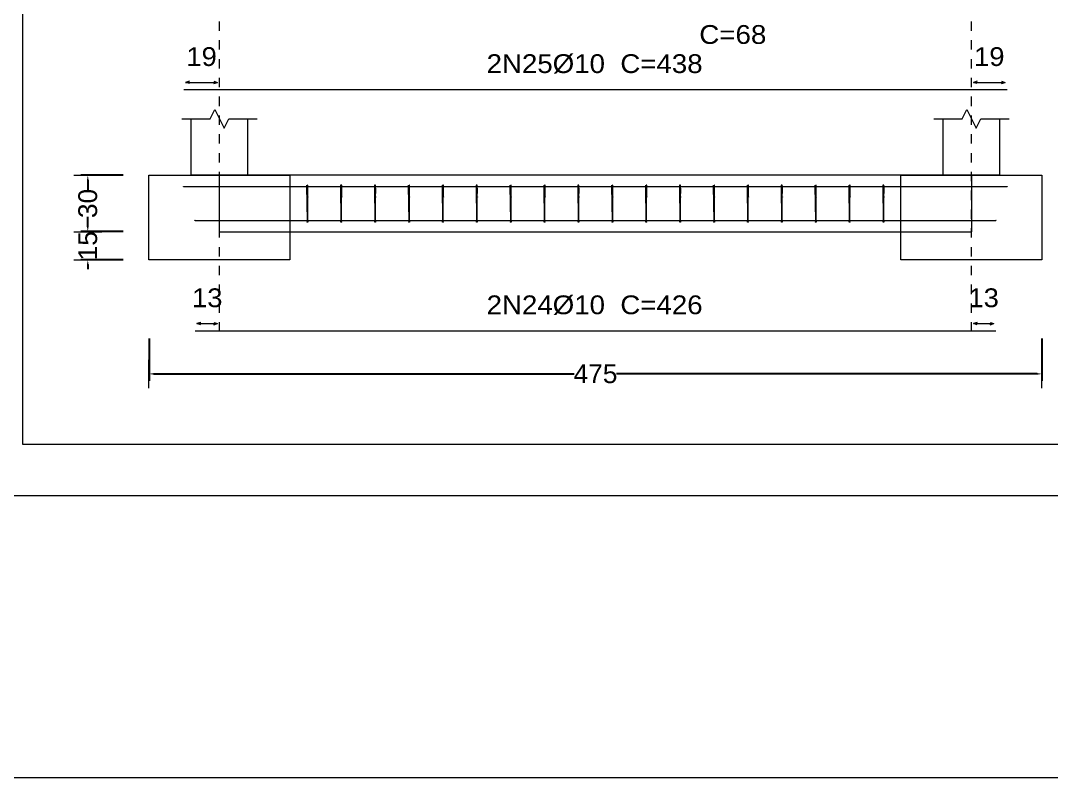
# Model space of a CAD drawing. Header units: millimetres. Extents: x 0 to 84, y 0 to 59.4.
# Drawn here: x 28.03 to 38.99, y 0 to 8.05 of the extents above; entities that cross this region are included whole.
import ezdxf
from ezdxf.enums import TextEntityAlignment as Align

# ---------------------------------------------------------------- set-up
doc = ezdxf.new("R2010")
doc.units = ezdxf.units.MM
doc.linetypes.add('CYPE_PUNTO', pattern=[0.075, 0, -0.075])
for name, color, linetype, lineweight in [('FUN_COTAS', 2, 'Continuous', 0), ('FUN_DES_ARMADURAS', 4, 'Continuous', 0), ('FUN_GEOMETRIA', 2, 'Continuous', 0), ('FUN_TXT_ARMADURAS', 3, 'Continuous', 0), ('QUAD_BORDA', 1, 'Continuous', 20), ('QUAD_LIMITES', 2, 'Continuous', 0)]:
    doc.layers.add(name, color=color, linetype=linetype, lineweight=lineweight)
doc.styles.add('CYPETXT', font='arial.ttf', dxfattribs={"height": 0.2})
doc.styles.add('CYPETXT_0.3', font='arial.ttf', dxfattribs={"height": 0.2})
doc.dimstyles.new('cype_arrow', dxfattribs={"dimtxt": 0.18, "dimasz": 0.05, "dimexe": 0.075, "dimexo": 0.075, "dimgap": 0, "dimtad": 0, "dimdec": 4, "dimzin": 0, "dimdsep": 46, "dimtxsty": 'CYPETXT_0.3', "dimcen": 0.09, "dimadec": 0, "dimazin": 0, "dimtfac": 1, "dimtdec": 4, "dimtofl": 0, "dimtmove": 2, "dimatfit": 3, "dimfxl": 1, "dimtolj": 1, "dimtzin": 0, "dimarcsym": 0})

# ---------------------------------------------------------------- blocks, each defined once
blk = doc.blocks.new('*D68')
at = {"layer": 'Defpoints', "color": 0}
for p in [(29.391, 4.743), (38.891, 4.743), (38.891, 4.293)]:
    blk.add_point(p, dxfattribs=at)
at = {"layer": 'FUN_COTAS', "color": 0, "lineweight": -2, "transparency": 16777216}
for p, q in [((29.391, 4.668), (29.391, 4.218)), ((38.891, 4.668), (38.891, 4.218)), ((29.441, 4.293), (33.915, 4.293)), ((38.841, 4.293), (34.366, 4.293))]:
    blk.add_line(p, q, dxfattribs=at)
at = {"layer": 'FUN_COTAS', "color": 0, "transparency": 16777216}
for points in [[(29.441, 4.301), (29.441, 4.284), (29.391, 4.293)], [(38.841, 4.301), (38.841, 4.284), (38.891, 4.293)]]:
    blk.add_solid(points, dxfattribs=at)
at = {"layer": 'FUN_COTAS', "color": 0, "transparency": 16777216, "insert": (34.141, 4.293), "char_height": 0.2, "attachment_point": 5, "style": 'CYPETXT_0.3'}
blk.add_mtext('\\A1;475', dxfattribs=at)
blk = doc.blocks.new('*D69')
at = {"layer": 'Defpoints', "color": 0}
for p in [(28.74, 5.806), (29.19, 5.806), (29.19, 5.506)]:
    blk.add_point(p, dxfattribs=at)
at = {"layer": 'FUN_COTAS', "color": 0, "lineweight": -2, "transparency": 16777216}
for p, q in [((28.74, 5.856), (28.74, 5.906)), ((29.115, 5.806), (28.665, 5.806)), ((29.115, 5.506), (28.665, 5.506)), ((28.74, 5.456), (28.74, 5.406))]:
    blk.add_line(p, q, dxfattribs=at)
at = {"layer": 'FUN_COTAS', "color": 0, "transparency": 16777216}
for points in [[(28.731, 5.856), (28.748, 5.856), (28.74, 5.806)], [(28.731, 5.456), (28.748, 5.456), (28.74, 5.506)]]:
    blk.add_solid(points, dxfattribs=at)
at = {"layer": 'FUN_COTAS', "color": 0, "transparency": 16777216, "insert": (28.74, 5.656), "char_height": 0.2, "attachment_point": 5, "rotation": 90, "style": 'CYPETXT_0.3'}
blk.add_mtext('\\A1;15', dxfattribs=at)
blk = doc.blocks.new('*D70')
at = {"layer": 'Defpoints', "color": 0}
for p in [(28.74, 6.406), (29.19, 6.406), (29.19, 5.806)]:
    blk.add_point(p, dxfattribs=at)
at = {"layer": 'FUN_COTAS', "color": 0, "lineweight": -2, "transparency": 16777216}
for p, q in [((29.115, 6.406), (28.665, 6.406)), ((28.74, 6.356), (28.74, 6.248)), ((28.74, 5.856), (28.74, 5.963)), ((29.115, 5.806), (28.665, 5.806))]:
    blk.add_line(p, q, dxfattribs=at)
at = {"layer": 'FUN_COTAS', "color": 0, "transparency": 16777216}
for points in [[(28.731, 6.356), (28.748, 6.356), (28.74, 6.406)], [(28.731, 5.856), (28.748, 5.856), (28.74, 5.806)]]:
    blk.add_solid(points, dxfattribs=at)
at = {"layer": 'FUN_COTAS', "color": 0, "transparency": 16777216, "insert": (28.74, 6.106), "char_height": 0.2, "attachment_point": 5, "rotation": 90, "style": 'CYPETXT_0.3'}
blk.add_mtext('\\A1;30', dxfattribs=at)

msp = doc.modelspace()

# ---------------------------------------------------------------- hatches: boundary and pattern name
at = {"layer": 'FUN_DES_ARMADURAS', "true_color": 0x000000}
h = msp.add_hatch(color=18, dxfattribs=at)
edge = h.paths.add_edge_path()
edge.add_arc((29.76052, 6.28558), 0.0016, 0, 360)
h = msp.add_hatch(color=18, dxfattribs=at)
edge = h.paths.add_edge_path()
edge.add_arc((38.52052, 6.28558), 0.0016, 0, 360)
h = msp.add_hatch(color=18, dxfattribs=at)
edge = h.paths.add_edge_path()
edge.add_arc((31.0684, 6.22986), 0.0016, 0, 360)
h = msp.add_hatch(color=18, dxfattribs=at)
edge = h.paths.add_edge_path()
edge.add_arc((31.08055, 6.17486), 0.0016, 0, 360)
h = msp.add_hatch(color=18, dxfattribs=at)
edge = h.paths.add_edge_path()
edge.add_arc((31.42895, 6.22986), 0.0016, 0, 360)
h = msp.add_hatch(color=18, dxfattribs=at)
edge = h.paths.add_edge_path()
edge.add_arc((31.44111, 6.17486), 0.0016, 0, 360)
h = msp.add_hatch(color=18, dxfattribs=at)
edge = h.paths.add_edge_path()
edge.add_arc((31.78951, 6.22986), 0.0016, 0, 360)
h = msp.add_hatch(color=18, dxfattribs=at)
edge = h.paths.add_edge_path()
edge.add_arc((31.80166, 6.17486), 0.0016, 0, 360)
h = msp.add_hatch(color=18, dxfattribs=at)
edge = h.paths.add_edge_path()
edge.add_arc((32.15007, 6.22986), 0.0016, 0, 360)
h = msp.add_hatch(color=18, dxfattribs=at)
edge = h.paths.add_edge_path()
edge.add_arc((32.16222, 6.17486), 0.0016, 0, 360)
h = msp.add_hatch(color=18, dxfattribs=at)
edge = h.paths.add_edge_path()
edge.add_arc((32.51062, 6.22986), 0.0016, 0, 360)
h = msp.add_hatch(color=18, dxfattribs=at)
edge = h.paths.add_edge_path()
edge.add_arc((32.52277, 6.17486), 0.0016, 0, 360)
h = msp.add_hatch(color=18, dxfattribs=at)
edge = h.paths.add_edge_path()
edge.add_arc((32.87118, 6.22986), 0.0016, 0, 360)
h = msp.add_hatch(color=18, dxfattribs=at)
edge = h.paths.add_edge_path()
edge.add_arc((32.88333, 6.17486), 0.0016, 0, 360)
h = msp.add_hatch(color=18, dxfattribs=at)
edge = h.paths.add_edge_path()
edge.add_arc((33.23173, 6.22986), 0.0016, 0, 360)
h = msp.add_hatch(color=18, dxfattribs=at)
edge = h.paths.add_edge_path()
edge.add_arc((33.24388, 6.17486), 0.0016, 0, 360)
h = msp.add_hatch(color=18, dxfattribs=at)
edge = h.paths.add_edge_path()
edge.add_arc((33.59229, 6.22986), 0.0016, 0, 360)
h = msp.add_hatch(color=18, dxfattribs=at)
edge = h.paths.add_edge_path()
edge.add_arc((33.60444, 6.17486), 0.0016, 0, 360)
h = msp.add_hatch(color=18, dxfattribs=at)
edge = h.paths.add_edge_path()
edge.add_arc((33.95284, 6.22986), 0.0016, 0, 360)
h = msp.add_hatch(color=18, dxfattribs=at)
edge = h.paths.add_edge_path()
edge.add_arc((33.965, 6.17486), 0.0016, 0, 360)
h = msp.add_hatch(color=18, dxfattribs=at)
edge = h.paths.add_edge_path()
edge.add_arc((34.3134, 6.22986), 0.0016, 0, 360)
h = msp.add_hatch(color=18, dxfattribs=at)
edge = h.paths.add_edge_path()
edge.add_arc((34.32555, 6.17486), 0.0016, 0, 360)
h = msp.add_hatch(color=18, dxfattribs=at)
edge = h.paths.add_edge_path()
edge.add_arc((34.67395, 6.22986), 0.0016, 0, 360)
h = msp.add_hatch(color=18, dxfattribs=at)
edge = h.paths.add_edge_path()
edge.add_arc((34.68611, 6.17486), 0.0016, 0, 360)
h = msp.add_hatch(color=18, dxfattribs=at)
edge = h.paths.add_edge_path()
edge.add_arc((35.03451, 6.22986), 0.0016, 0, 360)
h = msp.add_hatch(color=18, dxfattribs=at)
edge = h.paths.add_edge_path()
edge.add_arc((35.04666, 6.17486), 0.0016, 0, 360)
h = msp.add_hatch(color=18, dxfattribs=at)
edge = h.paths.add_edge_path()
edge.add_arc((35.39507, 6.22986), 0.0016, 0, 360)
h = msp.add_hatch(color=18, dxfattribs=at)
edge = h.paths.add_edge_path()
edge.add_arc((35.40722, 6.17486), 0.0016, 0, 360)
h = msp.add_hatch(color=18, dxfattribs=at)
edge = h.paths.add_edge_path()
edge.add_arc((35.75562, 6.22986), 0.0016, 0, 360)
h = msp.add_hatch(color=18, dxfattribs=at)
edge = h.paths.add_edge_path()
edge.add_arc((35.76777, 6.17486), 0.0016, 0, 360)
h = msp.add_hatch(color=18, dxfattribs=at)
edge = h.paths.add_edge_path()
edge.add_arc((36.11618, 6.22986), 0.0016, 0, 360)
h = msp.add_hatch(color=18, dxfattribs=at)
edge = h.paths.add_edge_path()
edge.add_arc((36.12833, 6.17486), 0.0016, 0, 360)
h = msp.add_hatch(color=18, dxfattribs=at)
edge = h.paths.add_edge_path()
edge.add_arc((36.47673, 6.22986), 0.0016, 0, 360)
h = msp.add_hatch(color=18, dxfattribs=at)
edge = h.paths.add_edge_path()
edge.add_arc((36.48888, 6.17486), 0.0016, 0, 360)
h = msp.add_hatch(color=18, dxfattribs=at)
edge = h.paths.add_edge_path()
edge.add_arc((36.83729, 6.22986), 0.0016, 0, 360)
h = msp.add_hatch(color=18, dxfattribs=at)
edge = h.paths.add_edge_path()
edge.add_arc((36.84944, 6.17486), 0.0016, 0, 360)
h = msp.add_hatch(color=18, dxfattribs=at)
edge = h.paths.add_edge_path()
edge.add_arc((37.19784, 6.22986), 0.0016, 0, 360)
h = msp.add_hatch(color=18, dxfattribs=at)
edge = h.paths.add_edge_path()
edge.add_arc((37.21, 6.17486), 0.0016, 0, 360)
h = msp.add_hatch(color=18, dxfattribs=at)
edge = h.paths.add_edge_path()
edge.add_arc((29.88052, 5.92558), 0.0016, 0, 360)
h = msp.add_hatch(color=18, dxfattribs=at)
edge = h.paths.add_edge_path()
edge.add_arc((38.40052, 5.92558), 0.0016, 0, 360)

# ---------------------------------------------------------------- linework, layer by layer
at = {"layer": 'FUN_COTAS', "color": 18, "linetype": 'CYPE_PUNTO', "true_color": 0x000000}
for p, q in [((30.14052, 4.74258), (30.14052, 10.72608)), ((38.14052, 4.74258), (38.14052, 10.72608))]:
    msp.add_line(p, q, dxfattribs=at)
at = {"layer": 'FUN_COTAS', "color": 18, "true_color": 0x000000}
for p, q in [((28.58952, 6.40558), (28.88952, 6.40558)), ((28.58952, 5.80558), (28.88952, 5.80558)), ((28.58952, 5.80558), (28.88952, 5.80558)), ((28.58952, 5.50558), (28.88952, 5.50558)), ((29.39052, 4.14258), (29.39052, 4.44258)), ((38.89052, 4.14258), (38.89052, 4.44258))]:
    msp.add_line(p, q, dxfattribs=at)
at = {"layer": 'FUN_DES_ARMADURAS', "color": 18, "true_color": 0x000000}
for points in [[(29.76052, 7.31858), (30.14052, 7.31858), (38.14052, 7.31858), (38.52052, 7.31858)], [(29.76052, 6.28558), (30.14052, 6.28558), (38.14052, 6.28558), (38.52052, 6.28558)], [(31.08055, 6.17486), (31.08147, 6.24265), (31.08148, 6.2459), (31.08145, 6.24972), (31.08093, 6.29058), (31.08083, 6.29558), (31.08069, 6.29924), (31.08054, 6.30058), (31.07606, 6.30058), (31.07593, 6.29924), (31.07583, 6.29558), (31.0758, 6.29058), (31.0758, 5.92058), (31.0758, 5.91558), (31.0758, 5.91192), (31.0758, 5.91058), (31.07578, 5.91192), (31.07574, 5.91558), (31.07567, 5.92058), (31.07093, 6.29058), (31.07083, 6.29558), (31.07069, 6.29924), (31.07054, 6.30058), (31.06946, 6.30058), (31.06937, 6.29982), (31.06931, 6.29765), (31.0684, 6.22986)], [(31.44111, 6.17486), (31.44202, 6.24265), (31.44204, 6.2459), (31.44201, 6.24972), (31.44148, 6.29058), (31.44138, 6.29558), (31.44124, 6.29924), (31.44109, 6.30058), (31.43662, 6.30058), (31.43649, 6.29924), (31.43639, 6.29558), (31.43636, 6.29058), (31.43636, 5.92058), (31.43636, 5.91558), (31.43636, 5.91192), (31.43636, 5.91058), (31.43634, 5.91192), (31.43629, 5.91558), (31.43623, 5.92058), (31.43148, 6.29058), (31.43138, 6.29558), (31.43124, 6.29924), (31.43109, 6.30058), (31.43002, 6.30058), (31.42993, 6.29982), (31.42987, 6.29765), (31.42895, 6.22986)], [(31.80166, 6.17486), (31.80258, 6.24265), (31.80259, 6.2459), (31.80256, 6.24972), (31.80204, 6.29058), (31.80194, 6.29558), (31.8018, 6.29924), (31.80165, 6.30058), (31.79717, 6.30058), (31.79704, 6.29924), (31.79695, 6.29558), (31.79691, 6.29058), (31.79691, 5.92058), (31.79691, 5.91558), (31.79691, 5.91192), (31.79691, 5.91058), (31.79689, 5.91192), (31.79685, 5.91558), (31.79678, 5.92058), (31.79204, 6.29058), (31.79194, 6.29558), (31.7918, 6.29924), (31.79165, 6.30058), (31.79057, 6.30058), (31.79048, 6.29982), (31.79042, 6.29765), (31.78951, 6.22986)], [(32.16222, 6.17486), (32.16313, 6.24265), (32.16315, 6.2459), (32.16312, 6.24972), (32.16259, 6.29058), (32.1625, 6.29558), (32.16235, 6.29924), (32.1622, 6.30058), (32.15773, 6.30058), (32.1576, 6.29924), (32.1575, 6.29558), (32.15747, 6.29058), (32.15747, 5.92058), (32.15747, 5.91558), (32.15747, 5.91192), (32.15747, 5.91058), (32.15745, 5.91192), (32.1574, 5.91558), (32.15734, 5.92058), (32.15259, 6.29058), (32.1525, 6.29558), (32.15235, 6.29924), (32.1522, 6.30058), (32.15113, 6.30058), (32.15104, 6.29982), (32.15098, 6.29765), (32.15007, 6.22986)], [(32.52277, 6.17486), (32.52369, 6.24265), (32.5237, 6.2459), (32.52367, 6.24972), (32.52315, 6.29058), (32.52305, 6.29558), (32.52291, 6.29924), (32.52276, 6.30058), (32.51828, 6.30058), (32.51815, 6.29924), (32.51806, 6.29558), (32.51802, 6.29058), (32.51802, 5.92058), (32.51802, 5.91558), (32.51802, 5.91192), (32.51802, 5.91058), (32.518, 5.91192), (32.51796, 5.91558), (32.51789, 5.92058), (32.51315, 6.29058), (32.51305, 6.29558), (32.51291, 6.29924), (32.51276, 6.30058), (32.51168, 6.30058), (32.51159, 6.29982), (32.51154, 6.29765), (32.51062, 6.22986)], [(32.88333, 6.17486), (32.88424, 6.24265), (32.88426, 6.2459), (32.88423, 6.24972), (32.88371, 6.29058), (32.88361, 6.29558), (32.88346, 6.29924), (32.88331, 6.30058), (32.87884, 6.30058), (32.87871, 6.29924), (32.87861, 6.29558), (32.87858, 6.29058), (32.87858, 5.92058), (32.87858, 5.91558), (32.87858, 5.91192), (32.87858, 5.91058), (32.87856, 5.91192), (32.87851, 5.91558), (32.87845, 5.92058), (32.87371, 6.29058), (32.87361, 6.29558), (32.87346, 6.29924), (32.87331, 6.30058), (32.87224, 6.30058), (32.87215, 6.29982), (32.87209, 6.29765), (32.87118, 6.22986)], [(33.24388, 6.17486), (33.2448, 6.24265), (33.24481, 6.2459), (33.24478, 6.24972), (33.24426, 6.29058), (33.24416, 6.29558), (33.24402, 6.29924), (33.24387, 6.30058), (33.2394, 6.30058), (33.23926, 6.29924), (33.23917, 6.29558), (33.23913, 6.29058), (33.23913, 5.92058), (33.23913, 5.91558), (33.23913, 5.91192), (33.23913, 5.91058), (33.23912, 5.91192), (33.23907, 5.91558), (33.239, 5.92058), (33.23426, 6.29058), (33.23416, 6.29558), (33.23402, 6.29924), (33.23387, 6.30058), (33.2328, 6.30058), (33.2327, 6.29982), (33.23265, 6.29765), (33.23173, 6.22986)], [(33.60444, 6.17486), (33.60535, 6.24265), (33.60537, 6.2459), (33.60534, 6.24972), (33.60482, 6.29058), (33.60472, 6.29558), (33.60457, 6.29924), (33.60443, 6.30058), (33.59995, 6.30058), (33.59982, 6.29924), (33.59972, 6.29558), (33.59969, 6.29058), (33.59969, 5.92058), (33.59969, 5.91558), (33.59969, 5.91192), (33.59969, 5.91058), (33.59967, 5.91192), (33.59962, 5.91558), (33.59956, 5.92058), (33.59482, 6.29058), (33.59472, 6.29558), (33.59457, 6.29924), (33.59443, 6.30058), (33.59335, 6.30058), (33.59326, 6.29982), (33.5932, 6.29765), (33.59229, 6.22986)], [(33.965, 6.17486), (33.96591, 6.24265), (33.96593, 6.2459), (33.9659, 6.24972), (33.96537, 6.29058), (33.96527, 6.29558), (33.96513, 6.29924), (33.96498, 6.30058), (33.96051, 6.30058), (33.96038, 6.29924), (33.96028, 6.29558), (33.96024, 6.29058), (33.96024, 5.92058), (33.96024, 5.91558), (33.96024, 5.91192), (33.96024, 5.91058), (33.96023, 5.91192), (33.96018, 5.91558), (33.96012, 5.92058), (33.95537, 6.29058), (33.95527, 6.29558), (33.95513, 6.29924), (33.95498, 6.30058), (33.95391, 6.30058), (33.95382, 6.29982), (33.95376, 6.29765), (33.95284, 6.22986)], [(34.32555, 6.17486), (34.32647, 6.24265), (34.32648, 6.2459), (34.32645, 6.24972), (34.32593, 6.29058), (34.32583, 6.29558), (34.32569, 6.29924), (34.32554, 6.30058), (34.32106, 6.30058), (34.32093, 6.29924), (34.32083, 6.29558), (34.3208, 6.29058), (34.3208, 5.92058), (34.3208, 5.91558), (34.3208, 5.91192), (34.3208, 5.91058), (34.32078, 5.91192), (34.32074, 5.91558), (34.32067, 5.92058), (34.31593, 6.29058), (34.31583, 6.29558), (34.31569, 6.29924), (34.31554, 6.30058), (34.31446, 6.30058), (34.31437, 6.29982), (34.31431, 6.29765), (34.3134, 6.22986)], [(34.68611, 6.17486), (34.68702, 6.24265), (34.68704, 6.2459), (34.68701, 6.24972), (34.68648, 6.29058), (34.68638, 6.29558), (34.68624, 6.29924), (34.68609, 6.30058), (34.68162, 6.30058), (34.68149, 6.29924), (34.68139, 6.29558), (34.68136, 6.29058), (34.68136, 5.92058), (34.68136, 5.91558), (34.68136, 5.91192), (34.68136, 5.91058), (34.68134, 5.91192), (34.68129, 5.91558), (34.68123, 5.92058), (34.67648, 6.29058), (34.67638, 6.29558), (34.67624, 6.29924), (34.67609, 6.30058), (34.67502, 6.30058), (34.67493, 6.29982), (34.67487, 6.29765), (34.67395, 6.22986)], [(35.04666, 6.17486), (35.04758, 6.24265), (35.04759, 6.2459), (35.04756, 6.24972), (35.04704, 6.29058), (35.04694, 6.29558), (35.0468, 6.29924), (35.04665, 6.30058), (35.04217, 6.30058), (35.04204, 6.29924), (35.04195, 6.29558), (35.04191, 6.29058), (35.04191, 5.92058), (35.04191, 5.91558), (35.04191, 5.91192), (35.04191, 5.91058), (35.04189, 5.91192), (35.04185, 5.91558), (35.04178, 5.92058), (35.03704, 6.29058), (35.03694, 6.29558), (35.0368, 6.29924), (35.03665, 6.30058), (35.03557, 6.30058), (35.03548, 6.29982), (35.03542, 6.29765), (35.03451, 6.22986)], [(35.40722, 6.17486), (35.40813, 6.24265), (35.40815, 6.2459), (35.40812, 6.24972), (35.40759, 6.29058), (35.4075, 6.29558), (35.40735, 6.29924), (35.4072, 6.30058), (35.40273, 6.30058), (35.4026, 6.29924), (35.4025, 6.29558), (35.40247, 6.29058), (35.40247, 5.92058), (35.40247, 5.91558), (35.40247, 5.91192), (35.40247, 5.91058), (35.40245, 5.91192), (35.4024, 5.91558), (35.40234, 5.92058), (35.39759, 6.29058), (35.3975, 6.29558), (35.39735, 6.29924), (35.3972, 6.30058), (35.39613, 6.30058), (35.39604, 6.29982), (35.39598, 6.29765), (35.39507, 6.22986)], [(35.76777, 6.17486), (35.76869, 6.24265), (35.7687, 6.2459), (35.76867, 6.24972), (35.76815, 6.29058), (35.76805, 6.29558), (35.76791, 6.29924), (35.76776, 6.30058), (35.76328, 6.30058), (35.76315, 6.29924), (35.76306, 6.29558), (35.76302, 6.29058), (35.76302, 5.92058), (35.76302, 5.91558), (35.76302, 5.91192), (35.76302, 5.91058), (35.763, 5.91192), (35.76296, 5.91558), (35.76289, 5.92058), (35.75815, 6.29058), (35.75805, 6.29558), (35.75791, 6.29924), (35.75776, 6.30058), (35.75668, 6.30058), (35.75659, 6.29982), (35.75654, 6.29765), (35.75562, 6.22986)], [(36.12833, 6.17486), (36.12924, 6.24265), (36.12926, 6.2459), (36.12923, 6.24972), (36.12871, 6.29058), (36.12861, 6.29558), (36.12846, 6.29924), (36.12831, 6.30058), (36.12384, 6.30058), (36.12371, 6.29924), (36.12361, 6.29558), (36.12358, 6.29058), (36.12358, 5.92058), (36.12358, 5.91558), (36.12358, 5.91192), (36.12358, 5.91058), (36.12356, 5.91192), (36.12351, 5.91558), (36.12345, 5.92058), (36.11871, 6.29058), (36.11861, 6.29558), (36.11846, 6.29924), (36.11831, 6.30058), (36.11724, 6.30058), (36.11715, 6.29982), (36.11709, 6.29765), (36.11618, 6.22986)], [(36.48888, 6.17486), (36.4898, 6.24265), (36.48981, 6.2459), (36.48978, 6.24972), (36.48926, 6.29058), (36.48916, 6.29558), (36.48902, 6.29924), (36.48887, 6.30058), (36.4844, 6.30058), (36.48426, 6.29924), (36.48417, 6.29558), (36.48413, 6.29058), (36.48413, 5.92058), (36.48413, 5.91558), (36.48413, 5.91192), (36.48413, 5.91058), (36.48412, 5.91192), (36.48407, 5.91558), (36.484, 5.92058), (36.47926, 6.29058), (36.47916, 6.29558), (36.47902, 6.29924), (36.47887, 6.30058), (36.4778, 6.30058), (36.4777, 6.29982), (36.47765, 6.29765), (36.47673, 6.22986)], [(36.84944, 6.17486), (36.85035, 6.24265), (36.85037, 6.2459), (36.85034, 6.24972), (36.84982, 6.29058), (36.84972, 6.29558), (36.84957, 6.29924), (36.84943, 6.30058), (36.84495, 6.30058), (36.84482, 6.29924), (36.84472, 6.29558), (36.84469, 6.29058), (36.84469, 5.92058), (36.84469, 5.91558), (36.84469, 5.91192), (36.84469, 5.91058), (36.84467, 5.91192), (36.84462, 5.91558), (36.84456, 5.92058), (36.83982, 6.29058), (36.83972, 6.29558), (36.83957, 6.29924), (36.83943, 6.30058), (36.83835, 6.30058), (36.83826, 6.29982), (36.8382, 6.29765), (36.83729, 6.22986)], [(37.21, 6.17486), (37.21091, 6.24265), (37.21093, 6.2459), (37.2109, 6.24972), (37.21037, 6.29058), (37.21027, 6.29558), (37.21013, 6.29924), (37.20998, 6.30058), (37.20551, 6.30058), (37.20538, 6.29924), (37.20528, 6.29558), (37.20524, 6.29058), (37.20524, 5.92058), (37.20524, 5.91558), (37.20524, 5.91192), (37.20524, 5.91058), (37.20523, 5.91192), (37.20518, 5.91558), (37.20512, 5.92058), (37.20037, 6.29058), (37.20027, 6.29558), (37.20013, 6.29924), (37.19998, 6.30058), (37.19891, 6.30058), (37.19882, 6.29982), (37.19876, 6.29765), (37.19784, 6.22986)], [(29.88052, 5.92558), (30.14052, 5.92558), (38.14052, 5.92558), (38.40052, 5.92558)], [(29.88052, 4.75258), (30.14052, 4.75258), (38.14052, 4.75258), (38.40052, 4.75258)]]:
    msp.add_lwpolyline(points, dxfattribs=at)
for centre, radius in [((29.76052, 6.28558), 0.0016), ((38.52052, 6.28558), 0.0016), ((31.0684, 6.22986), 0.0016), ((31.08055, 6.17486), 0.0016), ((31.42895, 6.22986), 0.0016), ((31.44111, 6.17486), 0.0016), ((31.78951, 6.22986), 0.0016), ((31.80166, 6.17486), 0.0016), ((32.15007, 6.22986), 0.0016), ((32.16222, 6.17486), 0.0016), ((32.51062, 6.22986), 0.0016), ((32.52277, 6.17486), 0.0016), ((32.87118, 6.22986), 0.0016), ((32.88333, 6.17486), 0.0016), ((33.23173, 6.22986), 0.0016), ((33.24388, 6.17486), 0.0016), ((33.59229, 6.22986), 0.0016), ((33.60444, 6.17486), 0.0016), ((33.95284, 6.22986), 0.0016), ((33.965, 6.17486), 0.0016), ((34.3134, 6.22986), 0.0016), ((34.32555, 6.17486), 0.0016), ((34.67395, 6.22986), 0.0016), ((34.68611, 6.17486), 0.0016), ((35.03451, 6.22986), 0.0016), ((35.04666, 6.17486), 0.0016), ((35.39507, 6.22986), 0.0016), ((35.40722, 6.17486), 0.0016), ((35.75562, 6.22986), 0.0016), ((35.76777, 6.17486), 0.0016), ((36.11618, 6.22986), 0.0016), ((36.12833, 6.17486), 0.0016), ((36.47673, 6.22986), 0.0016), ((36.48888, 6.17486), 0.0016), ((36.83729, 6.22986), 0.0016), ((36.84944, 6.17486), 0.0016), ((37.19784, 6.22986), 0.0016), ((37.21, 6.17486), 0.0016), ((29.88052, 5.92558), 0.0016), ((38.40052, 5.92558), 0.0016), ((31.0758, 5.91058), 0.005), ((31.43636, 5.91058), 0.005), ((31.79691, 5.91058), 0.005), ((32.15747, 5.91058), 0.005), ((32.51802, 5.91058), 0.005), ((32.87858, 5.91058), 0.005), ((33.23913, 5.91058), 0.005), ((33.59969, 5.91058), 0.005), ((33.96024, 5.91058), 0.005), ((34.3208, 5.91058), 0.005), ((34.68136, 5.91058), 0.005), ((35.04191, 5.91058), 0.005), ((35.40247, 5.91058), 0.005), ((35.76302, 5.91058), 0.005), ((36.12358, 5.91058), 0.005), ((36.48413, 5.91058), 0.005), ((36.84469, 5.91058), 0.005), ((37.20524, 5.91058), 0.005)]:
    msp.add_circle(centre, radius, dxfattribs=at)
at = {"layer": 'FUN_GEOMETRIA', "color": 18, "true_color": 0x000000}
for p, q in [((30.44052, 7.00558), (30.44052, 6.40558)), ((38.44052, 7.00558), (38.44052, 6.40558)), ((29.39052, 6.40558), (30.89052, 6.40558)), ((29.39052, 5.50558), (29.39052, 6.40558)), ((30.14052, 5.80558), (30.14052, 6.40558)), ((38.14052, 6.40558), (30.14052, 6.40558)), ((30.89052, 6.40558), (30.89052, 5.50558)), ((37.39052, 6.40558), (38.89052, 6.40558)), ((37.39052, 5.50558), (37.39052, 6.40558)), ((38.14052, 6.40558), (38.14052, 5.80558)), ((38.89052, 6.40558), (38.89052, 5.50558)), ((30.14052, 5.80558), (38.14052, 5.80558)), ((30.89052, 5.50558), (29.39052, 5.50558)), ((38.89052, 5.50558), (37.39052, 5.50558))]:
    msp.add_line(p, q, dxfattribs=at)
for points in [[(29.74052, 7.00558), (30.04052, 7.00558), (30.09052, 7.10558), (30.19052, 6.90558), (30.24052, 7.00558), (30.54052, 7.00558)], [(37.74052, 7.00558), (38.04052, 7.00558), (38.09052, 7.10558), (38.19052, 6.90558), (38.24052, 7.00558), (38.54052, 7.00558)], [(30.44052, 6.40558), (29.84052, 6.40558), (29.84052, 7.00558)], [(38.44052, 6.40558), (37.84052, 6.40558), (37.84052, 7.00558)]]:
    msp.add_lwpolyline(points, dxfattribs=at)
at = {"layer": 'FUN_TXT_ARMADURAS', "color": 18, "true_color": 0x000000}
for p, q in [((29.82072, 7.40608), (29.78072, 7.39358)), ((29.82072, 7.38108), (29.78072, 7.39358)), ((29.78072, 7.39358), (30.12032, 7.39358)), ((30.08032, 7.40608), (30.12032, 7.39358)), ((30.08032, 7.38108), (30.12032, 7.39358)), ((38.20072, 7.40608), (38.16072, 7.39358)), ((38.20072, 7.38108), (38.16072, 7.39358)), ((38.16072, 7.39358), (38.50032, 7.39358)), ((38.46032, 7.40608), (38.50032, 7.39358)), ((38.46032, 7.38108), (38.50032, 7.39358)), ((29.94072, 4.84008), (29.90072, 4.82758)), ((29.94072, 4.81508), (29.90072, 4.82758)), ((29.90072, 4.82758), (30.12032, 4.82758)), ((30.08032, 4.84008), (30.12032, 4.82758)), ((30.08032, 4.81508), (30.12032, 4.82758)), ((38.20072, 4.84008), (38.16072, 4.82758)), ((38.20072, 4.81508), (38.16072, 4.82758)), ((38.16072, 4.82758), (38.38032, 4.82758)), ((38.34032, 4.84008), (38.38032, 4.82758)), ((38.34032, 4.81508), (38.38032, 4.82758))]:
    msp.add_line(p, q, dxfattribs=at)
at = {"layer": 'QUAD_BORDA', "color": 18, "true_color": 0x000000}
msp.add_lwpolyline([(3, 3), (81, 3), (81, 56.4), (3, 56.4), (3, 3)], close=True, dxfattribs=at)
at = {"layer": 'QUAD_LIMITES', "color": 18, "true_color": 0x000000}
for points in [[(0, 0), (84, 0), (84, 59.4), (0, 59.4), (0, 0)], [(28.05021, 12.22877), (46.1617, 12.22877), (46.1617, 3.54233), (28.05021, 3.54233)]]:
    msp.add_lwpolyline(points, close=True, dxfattribs=at)

# ---------------------------------------------------------------- texts
at = {"layer": 'FUN_TXT_ARMADURAS', "color": 18, "true_color": 0x000000, "style": 'CYPETXT'}
for s, width, p, p2 in [(' C=68', 1.055297, (35.16352, 7.80358), (35.95852, 7.80358)), ('19', 1.042546, (29.78852, 7.56858), (30.11252, 7.56858)), ('2N25%%c10  C=438', 1.052969, (32.98252, 7.49358), (35.28052, 7.49358)), ('19', 1.042546, (38.16852, 7.56858), (38.49252, 7.56858)), ('13', 1.042546, (29.84852, 5.00258), (30.17252, 5.00258)), ('13', 1.042546, (38.10852, 5.00258), (38.43252, 5.00258)), ('2N24%%c10  C=426', 1.052969, (32.98252, 4.92758), (35.28052, 4.92758))]:
    msp.add_text(s, height=0.2, dxfattribs=dict(at, width=width)).set_placement(p, p2, align=Align.FIT)

# ---------------------------------------------------------------- dimensions: what is measured, and where the dimension line sits
at = {"layer": 'FUN_COTAS', "color": 18, "true_color": 0x000000}
for p1, p2, distance, text, picture, middle in [((29.18952, 5.80558), (29.18952, 6.40558), 0.45, '30', '*D70', (28.73952, 6.10558)), ((29.18952, 5.50558), (29.18952, 5.80558), 0.45, '15', '*D69', (28.73952, 5.65558)), ((29.39052, 4.74258), (38.89052, 4.74258), -0.45, '475', '*D68', (34.14052, 4.29258))]:
    dim = msp.add_aligned_dim(p1=p1, p2=p2, distance=distance, text=text, dimstyle='cype_arrow', dxfattribs=at)
    dim.commit()
    dim.dimension.update_dxf_attribs({"geometry": picture, "text_midpoint": middle})

doc.saveas('drawing.dxf')
